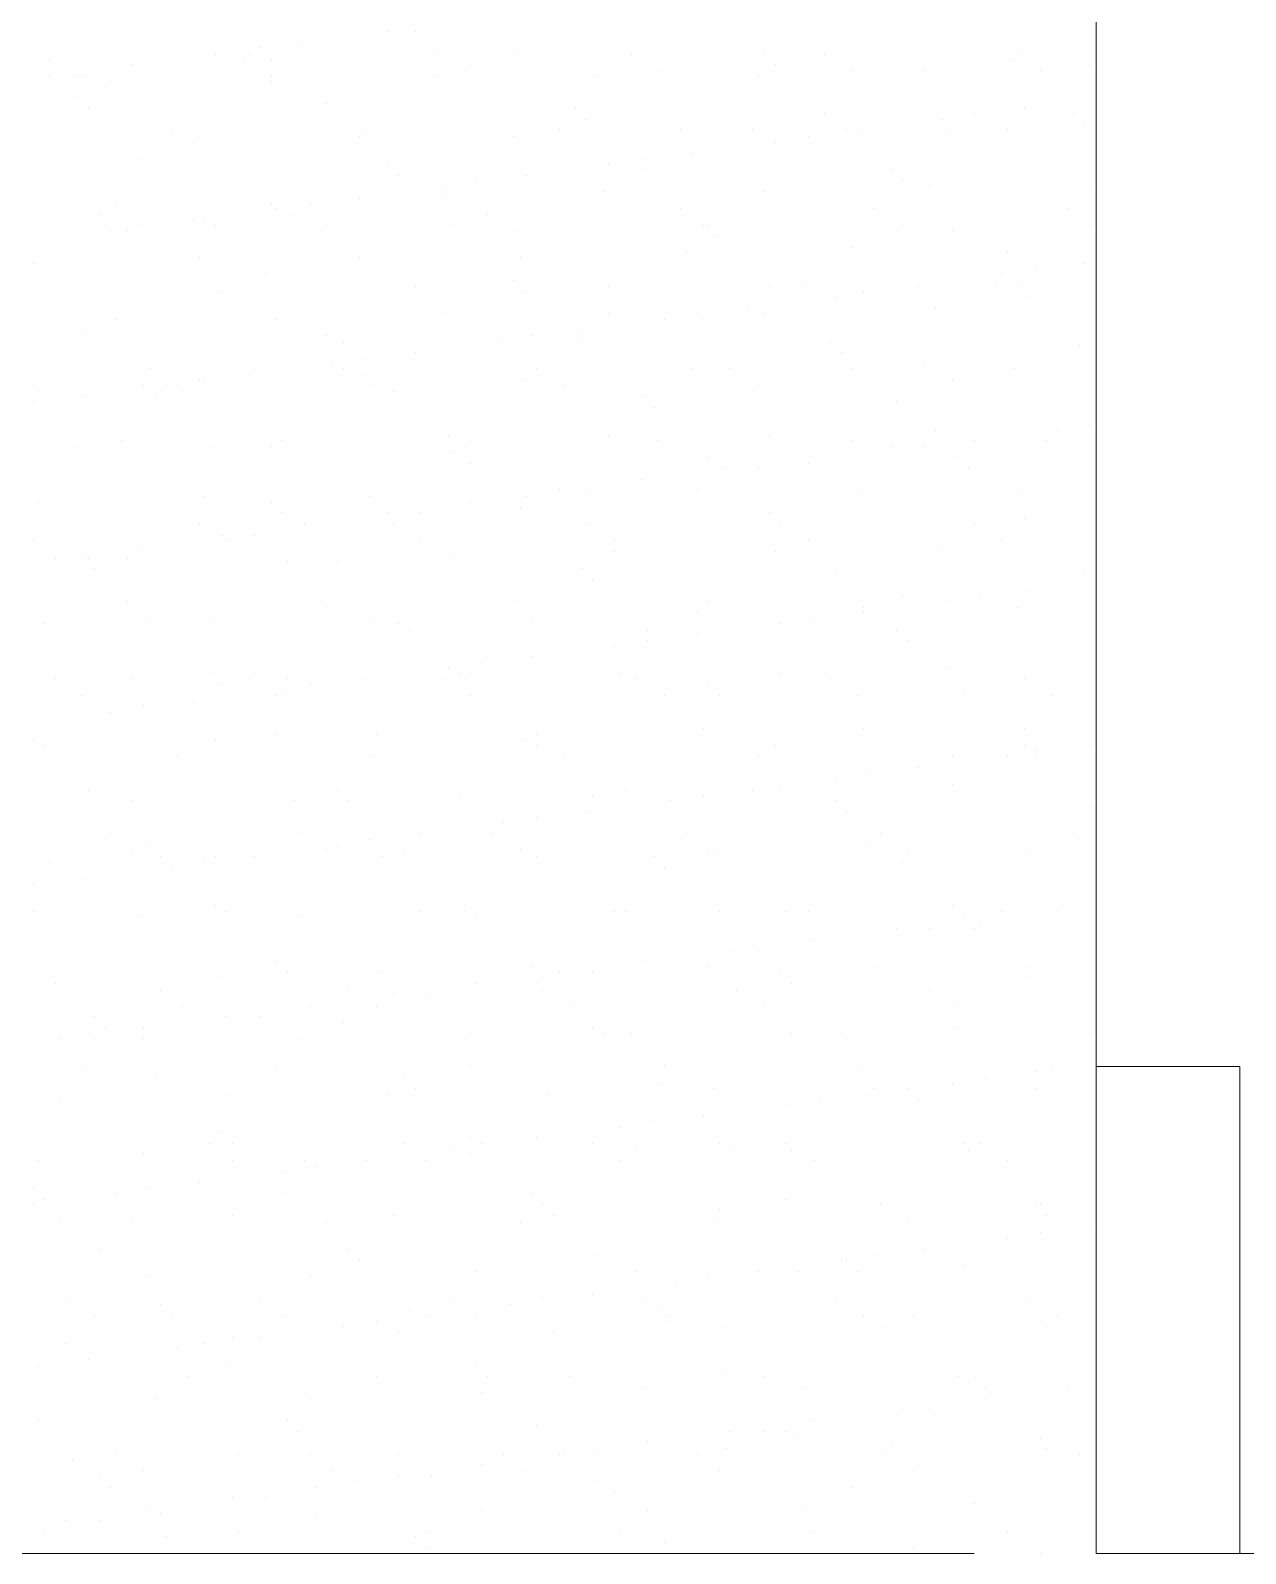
# Model space of a CAD drawing. Header units: millimetres. Extents: x 21 to 236, y 15 to 64.
# Drawn here: x 61.347 to 62.341, y 30.592 to 31.839 of the extents above; entities that cross this region are included whole.
import ezdxf

# ---------------------------------------------------------------- set-up
doc = ezdxf.new("R2010")
doc.units = ezdxf.units.MM
for name, color, linetype in [('PDF_Cota', 90, 'Continuous'), ('PDF_Desnível', 7, 'Continuous'), ('PDF_Parede', 7, 'Continuous')]:
    doc.layers.add(name, color=color, linetype=linetype)
doc.layers.add('PDF_Grama', color=7, linetype='Continuous', true_color=0x397200)

msp = doc.modelspace()

# ---------------------------------------------------------------- linework, layer by layer
at = {"layer": 'PDF_Cota', "lineweight": 0}
msp.add_lwpolyline([(58.1037, 30.5919), (62.1194, 30.5919)], close=True, dxfattribs=at)
at = {"layer": 'PDF_Desnível', "lineweight": 9}
for points in [[(65.3374, 34.7753), (65.3374, 30.5919), (62.3369, 30.5919)], [(62.2191, 32.704), (62.2191, 30.9908)]]:
    msp.add_lwpolyline(points, dxfattribs=at)
at = {"layer": 'PDF_Grama', "lineweight": 20}
for points in [[(61.5664, 31.8293), (61.5664, 31.8293)], [(61.6389, 31.8384), (61.6389, 31.8384)], [(61.6616, 31.8384), (61.6616, 31.8384)], [(61.3625, 31.8157), (61.3625, 31.8157)], [(61.4984, 31.8202), (61.4984, 31.8202)], [(61.5211, 31.8157), (61.5211, 31.8157)], [(61.5256, 31.8202), (61.5256, 31.8202)], [(61.5347, 31.8248), (61.5347, 31.8248)], [(61.5438, 31.8157), (61.5438, 31.8157)], [(61.6797, 31.8202), (61.6797, 31.8202)], [(61.7432, 31.8202), (61.7432, 31.8202)], [(61.8384, 31.8202), (61.8384, 31.8202)], [(61.9471, 31.8202), (61.9471, 31.8202)], [(61.997, 31.8202), (61.997, 31.8202)], [(62.1511, 31.8157), (62.1511, 31.8157)], [(62.1556, 31.8202), (62.1556, 31.8202)], [(61.4304, 31.8112), (61.4304, 31.8112)], [(61.7024, 31.8066), (61.7024, 31.8066)], [(61.861, 31.8066), (61.861, 31.8066)], [(61.9562, 31.8112), (61.9562, 31.8112)], [(62.0197, 31.8066), (62.0197, 31.8066)], [(62.0786, 31.8066), (62.0786, 31.8066)], [(62.1738, 31.8066), (62.1738, 31.8066)], [(62.2145, 31.8112), (62.2145, 31.8112)], [(61.3625, 31.8021), (61.3625, 31.8021)], [(61.3851, 31.8021), (61.3851, 31.8021)], [(61.3896, 31.8021), (61.3896, 31.8021)], [(61.4123, 31.7976), (61.4123, 31.7976)], [(61.5438, 31.8021), (61.5438, 31.8021)], [(61.5438, 31.7976), (61.5438, 31.7976)], [(61.6797, 31.8021), (61.6797, 31.8021)], [(61.8112, 31.8021), (61.8112, 31.8021)], [(61.9426, 31.8021), (61.9426, 31.8021)], [(61.3851, 31.784), (61.3851, 31.784)], [(61.5891, 31.7794), (61.5891, 31.7794)], [(61.3942, 31.7749), (61.3942, 31.7749)], [(61.793, 31.7749), (61.793, 31.7749)], [(61.8021, 31.7658), (61.8021, 31.7658)], [(61.997, 31.7704), (61.997, 31.7704)], [(62.0922, 31.7658), (62.0922, 31.7658)], [(62.1194, 31.7704), (62.1194, 31.7704)], [(62.1602, 31.7749), (62.1602, 31.7749)], [(62.2009, 31.7704), (62.2009, 31.7704)], [(61.4622, 31.7568), (61.4622, 31.7568)], [(61.6208, 31.7568), (61.6208, 31.7568)], [(61.7794, 31.7568), (61.7794, 31.7568)], [(61.8791, 31.7568), (61.8791, 31.7568)], [(61.9381, 31.7568), (61.9381, 31.7568)], [(62.0151, 31.7568), (62.0151, 31.7568)], [(62.0242, 31.7568), (62.0242, 31.7568)], [(62.0967, 31.7568), (62.0967, 31.7568)], [(62.1466, 31.7568), (62.1466, 31.7568)], [(62.21, 31.7613), (62.21, 31.7613)], [(61.4803, 31.7477), (61.4803, 31.7477)], [(61.6163, 31.7522), (61.6163, 31.7522)], [(61.7432, 31.7522), (61.7432, 31.7522)], [(61.9562, 31.7477), (61.9562, 31.7477)], [(61.9834, 31.7522), (61.9834, 31.7522)], [(61.435, 31.7341), (61.435, 31.7341)], [(61.6389, 31.7296), (61.6389, 31.7296)], [(61.8202, 31.7296), (61.8202, 31.7296)], [(61.8474, 31.7341), (61.8474, 31.7341)], [(61.8882, 31.7386), (61.8882, 31.7386)], [(61.648, 31.7205), (61.648, 31.7205)], [(61.7114, 31.716), (61.7114, 31.716)], [(61.7522, 31.7205), (61.7522, 31.7205)], [(61.8474, 31.725), (61.8474, 31.725)], [(62.0514, 31.725), (62.0514, 31.725)], [(62.0604, 31.716), (62.0604, 31.716)], [(61.6843, 31.7114), (61.6843, 31.7114)], [(61.8157, 31.7069), (61.8157, 31.7069)], [(61.9471, 31.7069), (61.9471, 31.7069)], [(62.0831, 31.7114), (62.0831, 31.7114)], [(62.2145, 31.7114), (62.2145, 31.7114)], [(61.4168, 31.6978), (61.4168, 31.6978)], [(61.5438, 31.6978), (61.5438, 31.6978)], [(61.5483, 31.6933), (61.5483, 31.6933)], [(61.5755, 31.6978), (61.5755, 31.6978)], [(61.6163, 31.7024), (61.6163, 31.7024)], [(61.6843, 31.7024), (61.6843, 31.7024)], [(61.8791, 31.6933), (61.8791, 31.6933)], [(62.0378, 31.6933), (62.0378, 31.6933)], [(62.1964, 31.6933), (62.1964, 31.6933)], [(61.4032, 31.6888), (61.4032, 31.6888)], [(61.435, 31.6797), (61.435, 31.6797)], [(61.4803, 31.6843), (61.4803, 31.6843)], [(61.4894, 31.6843), (61.4894, 31.6843)], [(61.4984, 31.6797), (61.4984, 31.6797)], [(61.5619, 31.6888), (61.5619, 31.6888)], [(61.6933, 31.6797), (61.6933, 31.6797)], [(61.7205, 31.6888), (61.7205, 31.6888)], [(61.8973, 31.6797), (61.8973, 31.6797)], [(61.9018, 31.6797), (61.9018, 31.6797)], [(62.0604, 31.6797), (62.0604, 31.6797)], [(62.2145, 31.6797), (62.2145, 31.6797)], [(61.4123, 31.6752), (61.4123, 31.6752)], [(61.4259, 31.6752), (61.4259, 31.6752)], [(61.5845, 31.6752), (61.5845, 31.6752)], [(61.7432, 31.6752), (61.7432, 31.6752)], [(61.9063, 31.6707), (61.9063, 31.6707)], [(62.1012, 31.6752), (62.1012, 31.6752)], [(61.8837, 31.6571), (61.8837, 31.6571)], [(62.0197, 31.6616), (62.0197, 31.6616)], [(62.1466, 31.6571), (62.1466, 31.6571)], [(61.3489, 31.648), (61.3489, 31.648)], [(61.4848, 31.6525), (61.4848, 31.6525)], [(61.6163, 31.6525), (61.6163, 31.6525)], [(61.7477, 31.6525), (61.7477, 31.6525)], [(62.1692, 31.6435), (62.1692, 31.6435)], [(62.21, 31.648), (62.21, 31.648)], [(61.5392, 31.6389), (61.5392, 31.6389)], [(61.6616, 31.6299), (61.6616, 31.6299)], [(61.7432, 31.6344), (61.7432, 31.6344)], [(61.8202, 31.6299), (61.8202, 31.6299)], [(61.9517, 31.6299), (61.9517, 31.6299)], [(61.9789, 31.6299), (61.9789, 31.6299)], [(62.074, 31.6299), (62.074, 31.6299)], [(62.1375, 31.6299), (62.1375, 31.6299)], [(62.142, 31.6389), (62.142, 31.6389)], [(62.1556, 31.6299), (62.1556, 31.6299)], [(61.503, 31.6253), (61.503, 31.6253)], [(61.7522, 31.6253), (61.7522, 31.6253)], [(62.0061, 31.6208), (62.0061, 31.6208)], [(62.0287, 31.6253), (62.0287, 31.6253)], [(62.1647, 31.6208), (62.1647, 31.6208)], [(61.6843, 31.6072), (61.6843, 31.6072)], [(61.8202, 31.6072), (61.8202, 31.6072)], [(61.8927, 31.6072), (61.8927, 31.6072)], [(61.9335, 31.6117), (61.9335, 31.6117)], [(61.9471, 31.6072), (61.9471, 31.6072)], [(62.0876, 31.6117), (62.0876, 31.6117)], [(61.3896, 31.5936), (61.3896, 31.5936)], [(61.4168, 31.6027), (61.4168, 31.6027)], [(61.5483, 31.6027), (61.5483, 31.6027)], [(61.7976, 31.5936), (61.7976, 31.5936)], [(61.8656, 31.6027), (61.8656, 31.6027)], [(61.5891, 31.5891), (61.5891, 31.5891)], [(61.6027, 31.5845), (61.6027, 31.5845)], [(61.7296, 31.5845), (61.7296, 31.5845)], [(61.7568, 31.5891), (61.7568, 31.5891)], [(61.7976, 31.5845), (61.7976, 31.5845)], [(62.0015, 31.5845), (62.0015, 31.5845)], [(62.2055, 31.58), (62.2055, 31.58)], [(61.5936, 31.5664), (61.5936, 31.5664)], [(61.6208, 31.5709), (61.6208, 31.5709)], [(61.6616, 31.5755), (61.6616, 31.5755)], [(62.0106, 31.5755), (62.0106, 31.5755)], [(62.0786, 31.5664), (62.0786, 31.5664)], [(61.444, 31.5619), (61.444, 31.5619)], [(61.5256, 31.5573), (61.5256, 31.5573)], [(61.6027, 31.5619), (61.6027, 31.5619)], [(61.6208, 31.5573), (61.6208, 31.5573)], [(61.7613, 31.5619), (61.7613, 31.5619)], [(61.8882, 31.5619), (61.8882, 31.5619)], [(61.9199, 31.5619), (61.9199, 31.5619)], [(62.0197, 31.5619), (62.0197, 31.5619)], [(62.1511, 31.5619), (62.1511, 31.5619)], [(61.3489, 31.5483), (61.3489, 31.5483)], [(61.4395, 31.5483), (61.4395, 31.5483)], [(61.4576, 31.5483), (61.4576, 31.5483)], [(61.4667, 31.5483), (61.4667, 31.5483)], [(61.4848, 31.5528), (61.4848, 31.5528)], [(61.4894, 31.5528), (61.4894, 31.5528)], [(61.6253, 31.5483), (61.6253, 31.5483)], [(61.6435, 31.5437), (61.6435, 31.5437)], [(61.7522, 31.5528), (61.7522, 31.5528)], [(61.784, 31.5483), (61.784, 31.5483)], [(61.9426, 31.5483), (61.9426, 31.5483)], [(62.1012, 31.5528), (62.1012, 31.5528)], [(61.3489, 31.5347), (61.3489, 31.5347)], [(61.3896, 31.5392), (61.3896, 31.5392)], [(61.4486, 31.5392), (61.4486, 31.5392)], [(61.8474, 31.5392), (61.8474, 31.5392)], [(61.8565, 31.5301), (61.8565, 31.5301)], [(62.0559, 31.5347), (62.0559, 31.5347)], [(62.2145, 31.5166), (62.2145, 31.5166)], [(61.6888, 31.5075), (61.6888, 31.5075)], [(61.8202, 31.5075), (61.8202, 31.5075)], [(61.9517, 31.5075), (61.9517, 31.5075)], [(62.0876, 31.512), (62.0876, 31.512)], [(62.1874, 31.512), (62.1874, 31.512)], [(61.3851, 31.4984), (61.3851, 31.4984)], [(61.4214, 31.503), (61.4214, 31.503)], [(61.4939, 31.4984), (61.4939, 31.4984)], [(61.5438, 31.4984), (61.5438, 31.4984)], [(61.5528, 31.503), (61.5528, 31.503)], [(61.6933, 31.4939), (61.6933, 31.4939)], [(61.7024, 31.4984), (61.7024, 31.4984)], [(61.861, 31.503), (61.861, 31.503)], [(62.0197, 31.503), (62.0197, 31.503)], [(62.0514, 31.4984), (62.0514, 31.4984)], [(62.0786, 31.4984), (62.0786, 31.4984)], [(62.1194, 31.503), (62.1194, 31.503)], [(62.1783, 31.503), (62.1783, 31.503)], [(61.7069, 31.4848), (61.7069, 31.4848)], [(61.9018, 31.4894), (61.9018, 31.4894)], [(61.9154, 31.4803), (61.9154, 31.4803)], [(61.9426, 31.4803), (61.9426, 31.4803)], [(61.9834, 31.4848), (61.9834, 31.4848)], [(62.1058, 31.4894), (62.1058, 31.4894)], [(62.1148, 31.4803), (62.1148, 31.4803)], [(61.8474, 31.4712), (61.8474, 31.4712)], [(61.4894, 31.4576), (61.4894, 31.4576)], [(61.6253, 31.4576), (61.6253, 31.4576)], [(61.7522, 31.4576), (61.7522, 31.4576)], [(61.7794, 31.4622), (61.7794, 31.4622)], [(61.8021, 31.4622), (61.8021, 31.4622)], [(61.8927, 31.4622), (61.8927, 31.4622)], [(62.0242, 31.4622), (62.0242, 31.4622)], [(62.1556, 31.4622), (62.1556, 31.4622)], [(61.3534, 31.4531), (61.3534, 31.4531)], [(61.5438, 31.4531), (61.5438, 31.4531)], [(61.5528, 31.444), (61.5528, 31.444)], [(61.6389, 31.444), (61.6389, 31.444)], [(61.6661, 31.444), (61.6661, 31.444)], [(61.7069, 31.4531), (61.7069, 31.4531)], [(61.7477, 31.4486), (61.7477, 31.4486)], [(61.9517, 31.444), (61.9517, 31.444)], [(61.4848, 31.435), (61.4848, 31.435)], [(61.5709, 31.435), (61.5709, 31.435)], [(61.6435, 31.435), (61.6435, 31.435)], [(61.8021, 31.435), (61.8021, 31.435)], [(61.9607, 31.435), (61.9607, 31.435)], [(61.9607, 31.435), (61.9607, 31.435)], [(62.1194, 31.435), (62.1194, 31.435)], [(62.1602, 31.4395), (62.1602, 31.4395)], [(61.3489, 31.4214), (61.3489, 31.4214)], [(61.435, 31.4168), (61.435, 31.4168)], [(61.503, 31.4259), (61.503, 31.4259)], [(61.5075, 31.4214), (61.5075, 31.4214)], [(61.5302, 31.4259), (61.5302, 31.4259)], [(61.6661, 31.4214), (61.6661, 31.4214)], [(61.8248, 31.4214), (61.8248, 31.4214)], [(61.9834, 31.4214), (61.9834, 31.4214)], [(62.0922, 31.4168), (62.0922, 31.4168)], [(62.142, 31.4214), (62.142, 31.4214)], [(61.367, 31.4078), (61.367, 31.4078)], [(61.3896, 31.4078), (61.3896, 31.4078)], [(61.3942, 31.4078), (61.3942, 31.4078)], [(61.4259, 31.4078), (61.4259, 31.4078)], [(61.6933, 31.4078), (61.6933, 31.4078)], [(61.8248, 31.4123), (61.8248, 31.4123)], [(61.9562, 31.4123), (61.9562, 31.4123)], [(61.3987, 31.3987), (61.3987, 31.3987)], [(61.5573, 31.4032), (61.5573, 31.4032)], [(61.5981, 31.4032), (61.5981, 31.4032)], [(61.7976, 31.3987), (61.7976, 31.3987)], [(62.0061, 31.3942), (62.0061, 31.3942)], [(62.21, 31.3942), (62.21, 31.3942)], [(61.8066, 31.3896), (61.8066, 31.3896)], [(62.1647, 31.3806), (62.1647, 31.3806)], [(61.4259, 31.3715), (61.4259, 31.3715)], [(61.5845, 31.3715), (61.5845, 31.3715)], [(61.7432, 31.3715), (61.7432, 31.3715)], [(61.9018, 31.3715), (61.9018, 31.3715)], [(62.0287, 31.367), (62.0287, 31.367)], [(62.0604, 31.376), (62.0604, 31.376)], [(62.0967, 31.3715), (62.0967, 31.3715)], [(62.1239, 31.376), (62.1239, 31.376)], [(62.1556, 31.367), (62.1556, 31.367)], [(61.444, 31.3579), (61.444, 31.3579)], [(61.4939, 31.3579), (61.4939, 31.3579)], [(61.6253, 31.3579), (61.6253, 31.3579)], [(61.7568, 31.3579), (61.7568, 31.3579)], [(61.8927, 31.3624), (61.8927, 31.3624)], [(61.9879, 31.3579), (61.9879, 31.3579)], [(62.0287, 31.3624), (62.0287, 31.3624)], [(61.3579, 31.3534), (61.3579, 31.3534)], [(61.648, 31.3534), (61.648, 31.3534)], [(61.6571, 31.3489), (61.6571, 31.3489)], [(61.852, 31.3489), (61.852, 31.3489)], [(61.8927, 31.3443), (61.8927, 31.3443)], [(61.9607, 31.3534), (61.9607, 31.3534)], [(62.0559, 31.3489), (62.0559, 31.3489)], [(61.8248, 31.3353), (61.8248, 31.3353)], [(61.852, 31.3398), (61.852, 31.3398)], [(62.065, 31.3398), (62.065, 31.3398)], [(61.6888, 31.3171), (61.6888, 31.3171)], [(61.716, 31.3217), (61.716, 31.3217)], [(61.7568, 31.3262), (61.7568, 31.3262)], [(62.0967, 31.3171), (62.0967, 31.3171)], [(61.367, 31.3081), (61.367, 31.3081)], [(61.4304, 31.3081), (61.4304, 31.3081)], [(61.4939, 31.3126), (61.4939, 31.3126)], [(61.5256, 31.3081), (61.5256, 31.3081)], [(61.5573, 31.3081), (61.5573, 31.3081)], [(61.6208, 31.3081), (61.6208, 31.3081)], [(61.6843, 31.3081), (61.6843, 31.3081)], [(61.6979, 31.3126), (61.6979, 31.3126)], [(61.7024, 31.3081), (61.7024, 31.3081)], [(61.8293, 31.3126), (61.8293, 31.3126)], [(61.8429, 31.3081), (61.8429, 31.3081)], [(61.9607, 31.3126), (61.9607, 31.3126)], [(62.0015, 31.3081), (62.0015, 31.3081)], [(62.1602, 31.3081), (62.1602, 31.3081)], [(61.3896, 31.2945), (61.3896, 31.2945)], [(61.503, 31.3035), (61.503, 31.3035)], [(61.5483, 31.2945), (61.5483, 31.2945)], [(61.5528, 31.299), (61.5528, 31.299)], [(61.5755, 31.3035), (61.5755, 31.3035)], [(61.7069, 31.2945), (61.7069, 31.2945)], [(61.8656, 31.2945), (61.8656, 31.2945)], [(61.9018, 31.3035), (61.9018, 31.3035)], [(61.9109, 31.2945), (61.9109, 31.2945)], [(62.0242, 31.2945), (62.0242, 31.2945)], [(62.1103, 31.299), (62.1103, 31.299)], [(62.1828, 31.2945), (62.1828, 31.2945)], [(61.4123, 31.2809), (61.4123, 31.2809)], [(61.4395, 31.2854), (61.4395, 31.2854)], [(61.4803, 31.2899), (61.4803, 31.2899)], [(61.8973, 31.2673), (61.8973, 31.2673)], [(62.0287, 31.2673), (62.0287, 31.2673)], [(62.1602, 31.2673), (62.1602, 31.2673)], [(61.3489, 31.2582), (61.3489, 31.2582)], [(61.4984, 31.2582), (61.4984, 31.2582)], [(61.5483, 31.2627), (61.5483, 31.2627)], [(61.6299, 31.2627), (61.6299, 31.2627)], [(61.7522, 31.2582), (61.7522, 31.2582)], [(61.7613, 31.2627), (61.7613, 31.2627)], [(61.3579, 31.2537), (61.3579, 31.2537)], [(61.4667, 31.2446), (61.4667, 31.2446)], [(61.6253, 31.2446), (61.6253, 31.2446)], [(61.7613, 31.2537), (61.7613, 31.2537)], [(61.784, 31.2446), (61.784, 31.2446)], [(61.9426, 31.2446), (61.9426, 31.2446)], [(61.9562, 31.2537), (61.9562, 31.2537)], [(62.1012, 31.2446), (62.1012, 31.2446)], [(62.1466, 31.2446), (62.1466, 31.2446)], [(62.1602, 31.2537), (62.1602, 31.2537)], [(62.1692, 31.2491), (62.1692, 31.2491)], [(62.1692, 31.2446), (62.1692, 31.2446)], [(62.2145, 31.2537), (62.2145, 31.2537)], [(62.0332, 31.231), (62.0332, 31.231)], [(62.074, 31.2355), (62.074, 31.2355)], [(61.3942, 31.2174), (61.3942, 31.2174)], [(61.5981, 31.2174), (61.5981, 31.2174)], [(61.8338, 31.2174), (61.8338, 31.2174)], [(61.9381, 31.2174), (61.9381, 31.2174)], [(61.9607, 31.2174), (61.9607, 31.2174)], [(62.0061, 31.2265), (62.0061, 31.2265)], [(62.1012, 31.2219), (62.1012, 31.2219)], [(61.4304, 31.2083), (61.4304, 31.2083)], [(61.5619, 31.2083), (61.5619, 31.2083)], [(61.6072, 31.2083), (61.6072, 31.2083)], [(61.6979, 31.2129), (61.6979, 31.2129)], [(61.8066, 31.2129), (61.8066, 31.2129)], [(61.8701, 31.2083), (61.8701, 31.2083)], [(61.8973, 31.2129), (61.8973, 31.2129)], [(62.0061, 31.2083), (62.0061, 31.2083)], [(61.7613, 31.1948), (61.7613, 31.1948)], [(61.8021, 31.1993), (61.8021, 31.1993)], [(62.0151, 31.1993), (62.0151, 31.1993)], [(62.2145, 31.2038), (62.2145, 31.2038)], [(61.4123, 31.1812), (61.4123, 31.1812)], [(61.5664, 31.1812), (61.5664, 31.1812)], [(61.6661, 31.1812), (61.6661, 31.1812)], [(61.725, 31.1812), (61.725, 31.1812)], [(61.7341, 31.1902), (61.7341, 31.1902)], [(61.8837, 31.1812), (61.8837, 31.1812)], [(62.0423, 31.1812), (62.0423, 31.1812)], [(62.2009, 31.1812), (62.2009, 31.1812)], [(61.4304, 31.1676), (61.4304, 31.1676)], [(61.444, 31.1721), (61.444, 31.1721)], [(61.5891, 31.1676), (61.5891, 31.1676)], [(61.5981, 31.1721), (61.5981, 31.1721)], [(61.6253, 31.1766), (61.6253, 31.1766)], [(61.6525, 31.1676), (61.6525, 31.1676)], [(61.7477, 31.1676), (61.7477, 31.1676)], [(61.9018, 31.1676), (61.9018, 31.1676)], [(61.9063, 31.1676), (61.9063, 31.1676)], [(62.0332, 31.1721), (62.0332, 31.1721)], [(62.065, 31.1676), (62.065, 31.1676)], [(62.1647, 31.1676), (62.1647, 31.1676)], [(61.3625, 31.1585), (61.3625, 31.1585)], [(61.4531, 31.163), (61.4531, 31.163)], [(61.4894, 31.1585), (61.4894, 31.1585)], [(61.4984, 31.163), (61.4984, 31.163)], [(61.5302, 31.163), (61.5302, 31.163)], [(61.6344, 31.163), (61.6344, 31.163)], [(61.7613, 31.163), (61.7613, 31.163)], [(61.8565, 31.163), (61.8565, 31.163)], [(62.0604, 31.1585), (62.0604, 31.1585)], [(61.3896, 31.1449), (61.3896, 31.1449)], [(61.4622, 31.154), (61.4622, 31.154)], [(61.8656, 31.154), (61.8656, 31.154)], [(61.3489, 31.1404), (61.3489, 31.1404)], [(61.3489, 31.1177), (61.3489, 31.1177)], [(61.4984, 31.1222), (61.4984, 31.1222)], [(61.5075, 31.1177), (61.5075, 31.1177)], [(61.6661, 31.1177), (61.6661, 31.1177)], [(61.7024, 31.1222), (61.7024, 31.1222)], [(61.7024, 31.1177), (61.7024, 31.1177)], [(61.8248, 31.1177), (61.8248, 31.1177)], [(61.8338, 31.1177), (61.8338, 31.1177)], [(61.9109, 31.1177), (61.9109, 31.1177)], [(61.9653, 31.1177), (61.9653, 31.1177)], [(61.9834, 31.1177), (61.9834, 31.1177)], [(62.1012, 31.1222), (62.1012, 31.1222)], [(62.142, 31.1177), (62.142, 31.1177)], [(62.1919, 31.1222), (62.1919, 31.1222)], [(61.435, 31.1132), (61.435, 31.1132)], [(61.5664, 31.1132), (61.5664, 31.1132)], [(61.7114, 31.1132), (61.7114, 31.1132)], [(62.1103, 31.1132), (62.1103, 31.1132)], [(62.1239, 31.1086), (62.1239, 31.1086)], [(61.9879, 31.095), (61.9879, 31.095)], [(62.0559, 31.1041), (62.0559, 31.1041)], [(62.0831, 31.1041), (62.0831, 31.1041)], [(62.1194, 31.1041), (62.1194, 31.1041)], [(61.9199, 31.086), (61.9199, 31.086)], [(61.9426, 31.086), (61.9426, 31.086)], [(61.5483, 31.0769), (61.5483, 31.0769)], [(61.5573, 31.0678), (61.5573, 31.0678)], [(61.6344, 31.0678), (61.6344, 31.0678)], [(61.7568, 31.0724), (61.7568, 31.0724)], [(61.7794, 31.0678), (61.7794, 31.0678)], [(61.8066, 31.0678), (61.8066, 31.0678)], [(61.8474, 31.0769), (61.8474, 31.0769)], [(61.9018, 31.0724), (61.9018, 31.0724)], [(61.9607, 31.0678), (61.9607, 31.0678)], [(62.0378, 31.0724), (62.0378, 31.0724)], [(62.1647, 31.0724), (62.1647, 31.0724)], [(61.367, 31.0588), (61.367, 31.0588)], [(61.503, 31.0633), (61.503, 31.0633)], [(61.7114, 31.0588), (61.7114, 31.0588)], [(61.7658, 31.0633), (61.7658, 31.0633)], [(61.9698, 31.0588), (61.9698, 31.0588)], [(62.1647, 31.0633), (62.1647, 31.0633)], [(61.4531, 31.0542), (61.4531, 31.0542)], [(61.6072, 31.0542), (61.6072, 31.0542)], [(61.6435, 31.0497), (61.6435, 31.0497)], [(61.6707, 31.0497), (61.6707, 31.0497)], [(61.7658, 31.0542), (61.7658, 31.0542)], [(61.9245, 31.0542), (61.9245, 31.0542)], [(62.0831, 31.0542), (62.0831, 31.0542)], [(61.3987, 31.0316), (61.3987, 31.0316)], [(61.4712, 31.0406), (61.4712, 31.0406)], [(61.5075, 31.0316), (61.5075, 31.0316)], [(61.5347, 31.0316), (61.5347, 31.0316)], [(61.5755, 31.0406), (61.5755, 31.0406)], [(61.6299, 31.0406), (61.6299, 31.0406)], [(61.7885, 31.0406), (61.7885, 31.0406)], [(61.9471, 31.0406), (61.9471, 31.0406)], [(62.1058, 31.0406), (62.1058, 31.0406)], [(61.4078, 31.0225), (61.4078, 31.0225)], [(61.4395, 31.0225), (61.4395, 31.0225)], [(61.6027, 31.0271), (61.6027, 31.0271)], [(61.7069, 31.018), (61.7069, 31.018)], [(61.8066, 31.0225), (61.8066, 31.0225)], [(61.8157, 31.018), (61.8157, 31.018)], [(61.8384, 31.018), (61.8384, 31.018)], [(61.9698, 31.018), (61.9698, 31.018)], [(62.0106, 31.018), (62.0106, 31.018)], [(62.1058, 31.0225), (62.1058, 31.0225)], [(62.2145, 31.018), (62.2145, 31.018)], [(61.3715, 31.0135), (61.3715, 31.0135)], [(61.3987, 31.0135), (61.3987, 31.0135)], [(61.4395, 31.0135), (61.4395, 31.0135)], [(61.5664, 31.0135), (61.5664, 31.0135)], [(61.3896, 30.9908), (61.3896, 30.9908)], [(61.4486, 30.9817), (61.4486, 30.9817)], [(61.5483, 30.9908), (61.5483, 30.9908)], [(61.6525, 30.9817), (61.6525, 30.9817)], [(61.7069, 30.9908), (61.7069, 30.9908)], [(61.8656, 30.9908), (61.8656, 30.9908)], [(62.0242, 30.9908), (62.0242, 30.9908)], [(62.1284, 30.9817), (62.1284, 30.9817)], [(62.1692, 30.9863), (62.1692, 30.9863)], [(62.1828, 30.9908), (62.1828, 30.9908)], [(61.5075, 30.9681), (61.5075, 30.9681)], [(61.6389, 30.9681), (61.6389, 30.9681)], [(61.6616, 30.9727), (61.6616, 30.9727)], [(61.7704, 30.9681), (61.7704, 30.9681)], [(61.861, 30.9772), (61.861, 30.9772)], [(61.9063, 30.9727), (61.9063, 30.9727)], [(62.0332, 30.9681), (62.0332, 30.9681)], [(62.0378, 30.9727), (62.0378, 30.9727)], [(62.065, 30.9727), (62.065, 30.9727)], [(62.1012, 30.9772), (62.1012, 30.9772)], [(62.1692, 30.9727), (62.1692, 30.9727)], [(61.3715, 30.9636), (61.3715, 30.9636)], [(61.9653, 30.9591), (61.9653, 30.9591)], [(61.9925, 30.9636), (61.9925, 30.9636)], [(62.074, 30.9636), (62.074, 30.9636)], [(61.8565, 30.9455), (61.8565, 30.9455)], [(61.8973, 30.95), (61.8973, 30.95)], [(61.503, 30.9364), (61.503, 30.9364)], [(61.7069, 30.9319), (61.7069, 30.9319)], [(61.7613, 30.9319), (61.7613, 30.9319)], [(61.8293, 30.9409), (61.8293, 30.9409)], [(61.4395, 30.9183), (61.4395, 30.9183)], [(61.4939, 30.9273), (61.4939, 30.9273)], [(61.512, 30.9273), (61.512, 30.9273)], [(61.6525, 30.9273), (61.6525, 30.9273)], [(61.6933, 30.9228), (61.6933, 30.9228)], [(61.7069, 30.9183), (61.7069, 30.9183)], [(61.716, 30.9273), (61.716, 30.9273)], [(61.8066, 30.9273), (61.8066, 30.9273)], [(61.8429, 30.9228), (61.8429, 30.9228)], [(61.9109, 30.9273), (61.9109, 30.9273)], [(61.9199, 30.9228), (61.9199, 30.9228)], [(61.9653, 30.9273), (61.9653, 30.9273)], [(61.9698, 30.9228), (61.9698, 30.9228)], [(62.1103, 30.9273), (62.1103, 30.9273)], [(62.1148, 30.9228), (62.1148, 30.9228)], [(62.1239, 30.9273), (62.1239, 30.9273)], [(61.3534, 30.9137), (61.3534, 30.9137)], [(61.512, 30.9137), (61.512, 30.9137)], [(61.5709, 30.9137), (61.5709, 30.9137)], [(61.58, 30.9092), (61.58, 30.9092)], [(61.6208, 30.9137), (61.6208, 30.9137)], [(61.6707, 30.9137), (61.6707, 30.9137)], [(61.8293, 30.9137), (61.8293, 30.9137)], [(61.9879, 30.9137), (61.9879, 30.9137)], [(62.1466, 30.9137), (62.1466, 30.9137)], [(61.4848, 30.8956), (61.4848, 30.8956)], [(61.5528, 30.9047), (61.5528, 30.9047)], [(61.3489, 30.8911), (61.3489, 30.8911)], [(61.3579, 30.882), (61.3579, 30.882)], [(61.4168, 30.8865), (61.4168, 30.8865)], [(61.444, 30.8911), (61.444, 30.8911)], [(61.5528, 30.8865), (61.5528, 30.8865)], [(61.7568, 30.8865), (61.7568, 30.8865)], [(61.9653, 30.882), (61.9653, 30.882)], [(61.3489, 30.8775), (61.3489, 30.8775)], [(61.512, 30.8684), (61.512, 30.8684)], [(61.6435, 30.8684), (61.6435, 30.8684)], [(61.7658, 30.8775), (61.7658, 30.8775)], [(61.7749, 30.8684), (61.7749, 30.8684)], [(61.9109, 30.873), (61.9109, 30.873)], [(62.0423, 30.8775), (62.0423, 30.8775)], [(62.1692, 30.8775), (62.1692, 30.8775)], [(62.1738, 30.8775), (62.1738, 30.8775)], [(62.1783, 30.8684), (62.1783, 30.8684)], [(61.3715, 30.8639), (61.3715, 30.8639)], [(61.4304, 30.8639), (61.4304, 30.8639)], [(61.5891, 30.8639), (61.5891, 30.8639)], [(61.7477, 30.8639), (61.7477, 30.8639)], [(61.9063, 30.8639), (61.9063, 30.8639)], [(62.065, 30.8639), (62.065, 30.8639)], [(62.2145, 30.8594), (62.2145, 30.8594)], [(62.1466, 30.8503), (62.1466, 30.8503)], [(62.1738, 30.8548), (62.1738, 30.8548)], [(61.4032, 30.8412), (61.4032, 30.8412)], [(61.6072, 30.8412), (61.6072, 30.8412)], [(61.6163, 30.8322), (61.6163, 30.8322)], [(61.8112, 30.8367), (61.8112, 30.8367)], [(62.0106, 30.8322), (62.0106, 30.8322)], [(62.0151, 30.8322), (62.0151, 30.8322)], [(62.0378, 30.8367), (62.0378, 30.8367)], [(62.0786, 30.8412), (62.0786, 30.8412)], [(61.444, 30.8186), (61.444, 30.8186)], [(61.5755, 30.8186), (61.5755, 30.8186)], [(61.7114, 30.8231), (61.7114, 30.8231)], [(61.8429, 30.8231), (61.8429, 30.8231)], [(61.9018, 30.8186), (61.9018, 30.8186)], [(61.9426, 30.8231), (61.9426, 30.8231)], [(61.9743, 30.8231), (61.9743, 30.8231)], [(62.0242, 30.8231), (62.0242, 30.8231)], [(62.1103, 30.8276), (62.1103, 30.8276)], [(61.8746, 30.814), (61.8746, 30.814)], [(61.3761, 30.8004), (61.3761, 30.8004)], [(61.4531, 30.7959), (61.4531, 30.7959)], [(61.5347, 30.8004), (61.5347, 30.8004)], [(61.6933, 30.8004), (61.6933, 30.8004)], [(61.7386, 30.7959), (61.7386, 30.7959)], [(61.7658, 30.8004), (61.7658, 30.8004)], [(61.8066, 30.805), (61.8066, 30.805)], [(61.8474, 30.8004), (61.8474, 30.8004)], [(62.0061, 30.8004), (62.0061, 30.8004)], [(62.1647, 30.8004), (62.1647, 30.8004)], [(61.3987, 30.7868), (61.3987, 30.7868)], [(61.4622, 30.7868), (61.4622, 30.7868)], [(61.5528, 30.7868), (61.5528, 30.7868)], [(61.6299, 30.7823), (61.6299, 30.7823)], [(61.6571, 30.7914), (61.6571, 30.7914)], [(61.6707, 30.7868), (61.6707, 30.7868)], [(61.7114, 30.7868), (61.7114, 30.7868)], [(61.861, 30.7914), (61.861, 30.7914)], [(61.8701, 30.7868), (61.8701, 30.7868)], [(61.8701, 30.7823), (61.8701, 30.7823)], [(62.0287, 30.7868), (62.0287, 30.7868)], [(62.0695, 30.7868), (62.0695, 30.7868)], [(62.1874, 30.7868), (62.1874, 30.7868)], [(61.512, 30.7687), (61.512, 30.7687)], [(61.5347, 30.7687), (61.5347, 30.7687)], [(61.6027, 30.7778), (61.6027, 30.7778)], [(61.648, 30.7732), (61.648, 30.7732)], [(61.7749, 30.7732), (61.7749, 30.7732)], [(61.9154, 30.7778), (61.9154, 30.7778)], [(62.0468, 30.7778), (62.0468, 30.7778)], [(62.1783, 30.7778), (62.1783, 30.7778)], [(61.3761, 30.7642), (61.3761, 30.7642)], [(61.4667, 30.7596), (61.4667, 30.7596)], [(61.4894, 30.7642), (61.4894, 30.7642)], [(61.3534, 30.746), (61.3534, 30.746)], [(61.3942, 30.7506), (61.3942, 30.7506)], [(61.5075, 30.746), (61.5075, 30.746)], [(61.7114, 30.746), (61.7114, 30.746)], [(61.4758, 30.737), (61.4758, 30.737)], [(61.6299, 30.737), (61.6299, 30.737)], [(61.7205, 30.737), (61.7205, 30.737)], [(61.7885, 30.737), (61.7885, 30.737)], [(61.9154, 30.7415), (61.9154, 30.7415)], [(61.9471, 30.737), (61.9471, 30.737)], [(62.1058, 30.737), (62.1058, 30.737)], [(62.1148, 30.7324), (62.1148, 30.7324)], [(62.1194, 30.737), (62.1194, 30.737)], [(61.4486, 30.7188), (61.4486, 30.7188)], [(61.5755, 30.7188), (61.5755, 30.7188)], [(61.716, 30.7234), (61.716, 30.7234)], [(61.8474, 30.7279), (61.8474, 30.7279)], [(61.9789, 30.7279), (61.9789, 30.7279)], [(62.1284, 30.7279), (62.1284, 30.7279)], [(62.1284, 30.7188), (62.1284, 30.7188)], [(62.1964, 30.7279), (62.1964, 30.7279)], [(62.0604, 30.7098), (62.0604, 30.7098)], [(62.0831, 30.7098), (62.0831, 30.7098)], [(61.3534, 30.7007), (61.3534, 30.7007)], [(61.5573, 30.7007), (61.5573, 30.7007)], [(61.7613, 30.6962), (61.7613, 30.6962)], [(61.9879, 30.7007), (61.9879, 30.7007)], [(61.5664, 30.6917), (61.5664, 30.6917)], [(61.852, 30.6826), (61.852, 30.6826)], [(61.9199, 30.6917), (61.9199, 30.6917)], [(61.9471, 30.6917), (61.9471, 30.6917)], [(61.9653, 30.6917), (61.9653, 30.6917)], [(61.9743, 30.6871), (61.9743, 30.6871)], [(62.0514, 30.6826), (62.0514, 30.6826)], [(62.1738, 30.6871), (62.1738, 30.6871)], [(61.3806, 30.669), (61.3806, 30.669)], [(61.4168, 30.6735), (61.4168, 30.6735)], [(61.5166, 30.6735), (61.5166, 30.6735)], [(61.5755, 30.6735), (61.5755, 30.6735)], [(61.648, 30.6735), (61.648, 30.6735)], [(61.7341, 30.6735), (61.7341, 30.6735)], [(61.7794, 30.6735), (61.7794, 30.6735)], [(61.784, 30.6735), (61.784, 30.6735)], [(61.8112, 30.6735), (61.8112, 30.6735)], [(61.8927, 30.6735), (61.8927, 30.6735)], [(61.9154, 30.6781), (61.9154, 30.6781)], [(62.0468, 30.6735), (62.0468, 30.6735)], [(62.1783, 30.6781), (62.1783, 30.6781)], [(62.2055, 30.6735), (62.2055, 30.6735)], [(61.4032, 30.6554), (61.4032, 30.6554)], [(61.4395, 30.6599), (61.4395, 30.6599)], [(61.5936, 30.6599), (61.5936, 30.6599)], [(61.648, 30.6554), (61.648, 30.6554)], [(61.6752, 30.6554), (61.6752, 30.6554)], [(61.716, 30.6645), (61.716, 30.6645)], [(61.7522, 30.6599), (61.7522, 30.6599)], [(61.9109, 30.6599), (61.9109, 30.6599)], [(62.0695, 30.6599), (62.0695, 30.6599)], [(61.4123, 30.6463), (61.4123, 30.6463)], [(61.58, 30.6463), (61.58, 30.6463)], [(61.6117, 30.6509), (61.6117, 30.6509)], [(61.8112, 30.6509), (61.8112, 30.6509)], [(62.0197, 30.6463), (62.0197, 30.6463)], [(61.512, 30.6373), (61.512, 30.6373)], [(61.5392, 30.6373), (61.5392, 30.6373)], [(61.8248, 30.6418), (61.8248, 30.6418)], [(62.1194, 30.6327), (62.1194, 30.6327)], [(61.3761, 30.6191), (61.3761, 30.6191)], [(61.4032, 30.6191), (61.4032, 30.6191)], [(61.444, 30.6282), (61.444, 30.6282)], [(61.4531, 30.6237), (61.4531, 30.6237)], [(61.58, 30.6237), (61.58, 30.6237)], [(61.716, 30.6282), (61.716, 30.6282)], [(61.852, 30.6282), (61.852, 30.6282)], [(61.9789, 30.6282), (61.9789, 30.6282)], [(61.3579, 30.6101), (61.3579, 30.6101)], [(61.4576, 30.6055), (61.4576, 30.6055)], [(61.5166, 30.6101), (61.5166, 30.6101)], [(61.6616, 30.6055), (61.6616, 30.6055)], [(61.6707, 30.6101), (61.6707, 30.6101)], [(61.8293, 30.6101), (61.8293, 30.6101)], [(61.9879, 30.6101), (61.9879, 30.6101)], [(62.1466, 30.6101), (62.1466, 30.6101)], [(61.6707, 30.5965), (61.6707, 30.5965)], [(61.8656, 30.601), (61.8656, 30.601)], [(62.0695, 30.5965), (62.0695, 30.5965)], [(62.0786, 30.5919), (62.0786, 30.5919)], [(62.1738, 30.5919), (62.1738, 30.5919)]]:
    msp.add_lwpolyline(points, dxfattribs=at)
at = {"layer": 'PDF_Parede', "lineweight": 20}
msp.add_lwpolyline([(62.2191, 30.9908), (62.2191, 30.5919), (62.3369, 30.5919), (62.3369, 30.9908)], close=True, dxfattribs=at)

doc.saveas('drawing.dxf')
